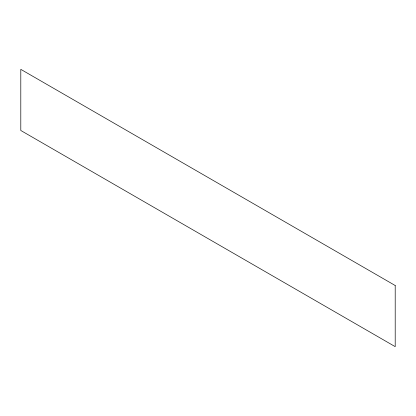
<?xml version="1.0" encoding="UTF-8"?>
<svg xmlns="http://www.w3.org/2000/svg" width="416" height="416" viewBox="0 0 416 416"><rect width="100%" height="100%" fill="white"/><g stroke="black" fill="none" stroke-linecap="round" stroke-linejoin="round"><path stroke-width="0.62" d="M395.2 285.511L20.8 69.352L20.8 130.489L395.2 346.648L395.2 285.511"/></g></svg>
